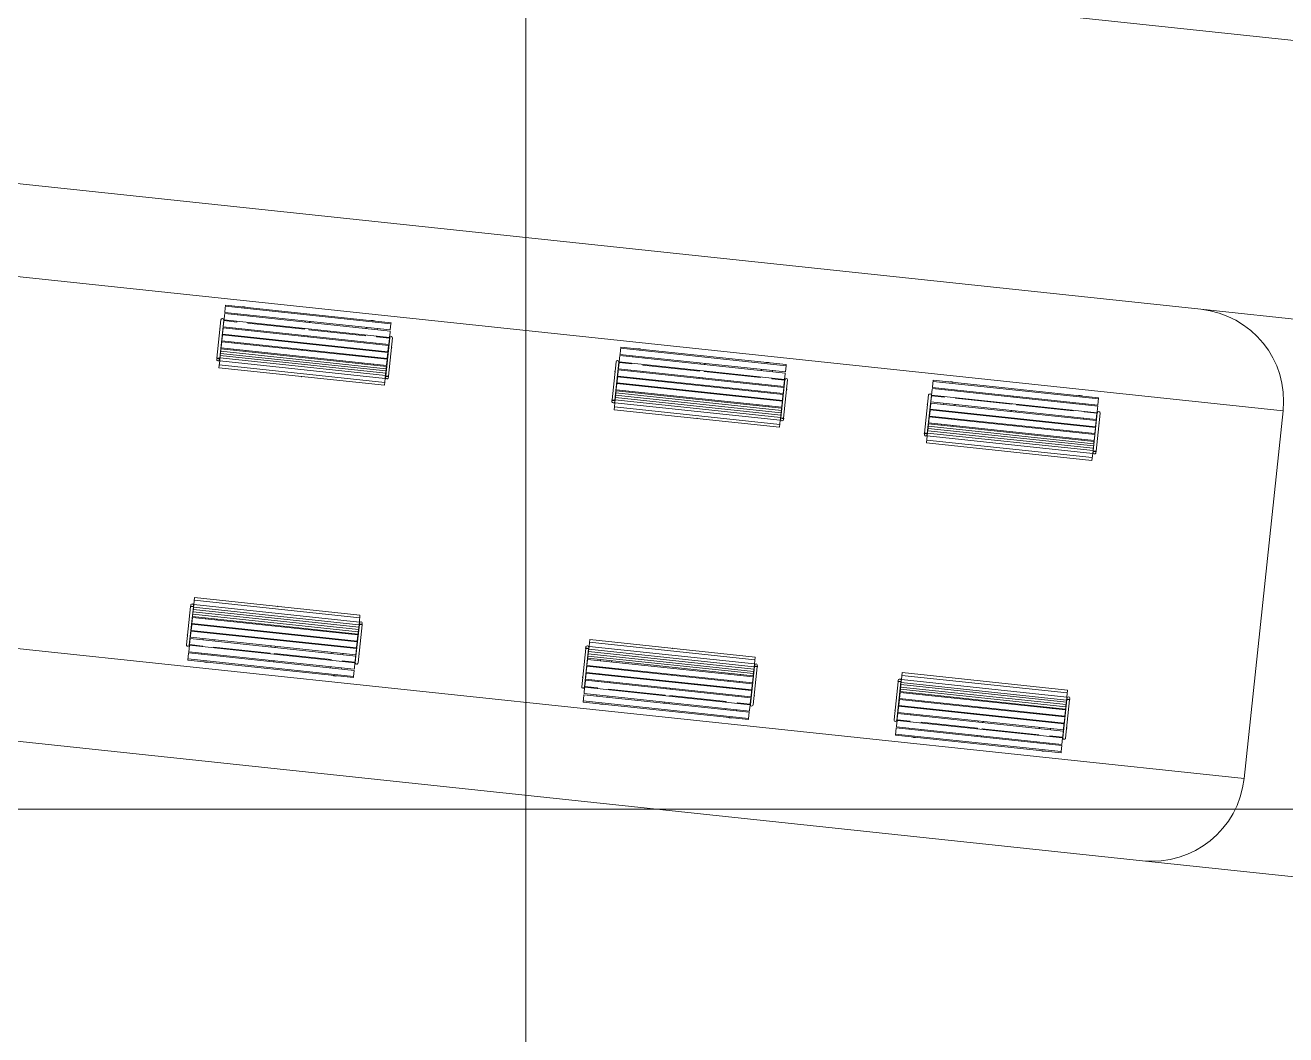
# Model space of a CAD drawing. Header units: metres. Extents: x 750 to 3116, y -341 to 1465.
# Drawn here: x 1588.11 to 1601.75, y 13.43 to 24.35 of the extents above; entities that cross this region are included whole.
import ezdxf

# ---------------------------------------------------------------- set-up
doc = ezdxf.new("R2010")
doc.units = ezdxf.units.M
for name, color, linetype, lineweight in [('Cycle road', 254, 'Continuous', 20), ('Footpath', 32, 'Continuous', 18), ('grid', 252, 'Continuous', 5), ('Hidden line', 251, 'Continuous', 5), ('street fur', 33, 'Continuous', 15)]:
    doc.layers.add(name, color=color, linetype=linetype, lineweight=lineweight)

msp = doc.modelspace()

# ---------------------------------------------------------------- linework, layer by layer
at = {"layer": 'Cycle road', "color": 252, "lineweight": 20, "true_color": 0x939598}
msp.add_line((1614.762, 22.816), (1571.518, 27.405), dxfattribs=at)
at = {"layer": 'Cycle road', "color": 252, "lineweight": 18, "true_color": 0x939598}
for p, q in [((1573.191, 24.211), (1600.832, 21.278)), ((1572.558, 18.244), (1600.199, 15.311))]:
    msp.add_line(p, q, dxfattribs=at)
at = {"layer": 'Cycle road', "color": 252, "true_color": 0x939598}
msp.add_line((1601.299, 16.2), (1601.721, 20.178), dxfattribs=at)
for centre, start, end in [((1600.727, 20.283), 353.9431, 83.9431), ((1600.305, 16.305), 263.9431, 353.9431)]:
    msp.add_arc(centre, 1, start, end, dxfattribs=at)
at = {"layer": 'Footpath', "color": 252, "true_color": 0x939598}
for p, q in [((1572.091, 23.322), (1601.721, 20.178)), ((1571.669, 19.344), (1601.299, 16.2))]:
    msp.add_line(p, q, dxfattribs=at)
at = {"layer": 'grid', "color": 252}
for points in [[(1593.528, -84.133), (1593.528, 115.867)], [(1493.528, 15.867), (1743.528, 15.867)]]:
    msp.add_lwpolyline(points, dxfattribs=at)
at = {"layer": 'Hidden line', "color": 252, "true_color": 0x939598}
for p, q in [((1600.832, 21.278), (1604.81, 20.855)), ((1600.199, 15.311), (1604.177, 14.889))]:
    msp.add_line(p, q, dxfattribs=at)
at = {"layer": 'street fur', "color": 252, "true_color": 0x939598}
for p, q in [((1590.271, 21.249), (1590.279, 21.322)), ((1592.068, 21.12), (1590.278, 21.31)), ((1592.069, 21.132), (1590.279, 21.322)), ((1590.229, 21.163), (1590.185, 20.75)), ((1590.215, 20.747), (1590.259, 21.16)), ((1590.254, 21.088), (1590.261, 21.146)), ((1590.261, 21.155), (1590.261, 21.152)), ((1590.401, 21.14), (1590.261, 21.155)), ((1590.261, 21.146), (1590.261, 21.152)), ((1590.262, 21.162), (1590.268, 21.218)), ((1590.262, 21.162), (1592.052, 20.972)), ((1590.268, 21.218), (1590.269, 21.225)), ((1590.27, 21.232), (1590.269, 21.225)), ((1592.06, 21.042), (1590.27, 21.232)), ((1590.271, 21.244), (1590.271, 21.249)), ((1590.271, 21.244), (1592.061, 21.054)), ((1590.401, 21.147), (1590.401, 21.14)), ((1590.41, 21.229), (1590.409, 21.217)), ((1590.528, 21.204), (1590.529, 21.216)), ((1591.141, 21.152), (1591.14, 21.139)), ((1591.189, 21.134), (1591.191, 21.146)), ((1590.246, 21.013), (1590.253, 21.073)), ((1590.249, 21.038), (1590.246, 21.038)), ((1590.246, 21.009), (1590.246, 21.013)), ((1590.246, 21.009), (1592.036, 20.819)), ((1590.25, 21.073), (1590.253, 21.073)), ((1590.253, 21.076), (1590.253, 21.073)), ((1592.043, 20.886), (1590.253, 21.076)), ((1590.254, 21.088), (1592.044, 20.898)), ((1590.394, 21.073), (1590.392, 21.061)), ((1590.512, 21.048), (1590.513, 21.06)), ((1590.52, 21.127), (1590.521, 21.134)), ((1591.132, 21.063), (1590.52, 21.127)), ((1591.132, 21.069), (1591.132, 21.062)), ((1591.181, 21.057), (1591.182, 21.064)), ((1591.793, 20.992), (1591.181, 21.057)), ((1591.802, 21.081), (1591.801, 21.069)), ((1591.92, 21.056), (1591.922, 21.069)), ((1592.052, 20.975), (1592.058, 21.028)), ((1592.059, 21.035), (1592.058, 21.028)), ((1592.06, 21.042), (1592.059, 21.035)), ((1592.068, 21.12), (1592.061, 21.054)), ((1592.069, 21.132), (1592.068, 21.12)), ((1590.231, 20.868), (1590.237, 20.927)), ((1592.027, 20.737), (1590.237, 20.927)), ((1590.238, 20.937), (1590.245, 20.996)), ((1590.238, 20.937), (1590.238, 20.935)), ((1592.028, 20.745), (1590.238, 20.935)), ((1592.035, 20.811), (1590.245, 21.001)), ((1590.245, 20.996), (1590.245, 21.001)), ((1590.377, 20.92), (1590.376, 20.912)), ((1590.385, 20.994), (1590.384, 20.986)), ((1590.496, 20.899), (1590.497, 20.907)), ((1590.504, 20.974), (1590.504, 20.981)), ((1591.116, 20.916), (1591.115, 20.909)), ((1591.124, 20.996), (1591.123, 20.983)), ((1591.165, 20.903), (1591.166, 20.911)), ((1591.173, 20.978), (1591.174, 20.99)), ((1591.786, 20.925), (1591.784, 20.913)), ((1591.794, 20.999), (1591.793, 20.992)), ((1591.904, 20.9), (1591.905, 20.913)), ((1591.912, 20.979), (1591.913, 20.986)), ((1592.051, 20.965), (1591.912, 20.98)), ((1592.055, 20.97), (1592.011, 20.557)), ((1592.036, 20.823), (1592.043, 20.883)), ((1592.041, 20.554), (1592.085, 20.967)), ((1592.043, 20.886), (1592.043, 20.883)), ((1592.043, 20.883), (1592.046, 20.883)), ((1592.045, 20.903), (1592.044, 20.898)), ((1592.045, 20.903), (1592.051, 20.962)), ((1592.051, 20.965), (1592.051, 20.962)), ((1592.052, 20.975), (1592.052, 20.972)), ((1594.547, 20.795), (1594.555, 20.869)), ((1596.345, 20.679), (1594.555, 20.869)), ((1590.2, 20.749), (1590.183, 20.751)), ((1590.183, 20.745), (1590.183, 20.751)), ((1590.183, 20.745), (1590.2, 20.743)), ((1590.2, 20.749), (1590.218, 20.747)), ((1590.2, 20.743), (1590.218, 20.741)), ((1590.216, 20.725), (1590.217, 20.734)), ((1590.217, 20.734), (1590.219, 20.759)), ((1590.219, 20.759), (1590.221, 20.776)), ((1592.009, 20.561), (1590.219, 20.751)), ((1590.221, 20.776), (1590.224, 20.801)), ((1592.011, 20.586), (1590.221, 20.776)), ((1590.224, 20.801), (1590.225, 20.808)), ((1592.014, 20.611), (1590.224, 20.801)), ((1590.225, 20.808), (1590.226, 20.825)), ((1590.226, 20.825), (1590.227, 20.832)), ((1592.016, 20.635), (1590.226, 20.825)), ((1590.227, 20.832), (1590.229, 20.85)), ((1592.019, 20.66), (1590.229, 20.85)), ((1590.23, 20.862), (1590.231, 20.868)), ((1590.23, 20.862), (1590.23, 20.86)), ((1592.02, 20.67), (1590.23, 20.86)), ((1590.368, 20.835), (1590.369, 20.845)), ((1590.489, 20.833), (1590.488, 20.822)), ((1591.108, 20.842), (1591.107, 20.834)), ((1591.157, 20.829), (1591.158, 20.837)), ((1591.769, 20.772), (1591.769, 20.764)), ((1591.777, 20.846), (1591.777, 20.839)), ((1591.888, 20.751), (1591.889, 20.759)), ((1591.896, 20.826), (1591.897, 20.833)), ((1592.021, 20.678), (1592.027, 20.732)), ((1592.027, 20.737), (1592.027, 20.732)), ((1592.035, 20.811), (1592.028, 20.747)), ((1592.028, 20.747), (1592.028, 20.745)), ((1592.036, 20.823), (1592.036, 20.819)), ((1592.042, 20.848), (1592.039, 20.848)), ((1594.538, 20.708), (1594.545, 20.778)), ((1596.335, 20.588), (1594.545, 20.778)), ((1594.546, 20.79), (1594.547, 20.795)), ((1594.546, 20.79), (1596.336, 20.6)), ((1596.343, 20.666), (1594.553, 20.856)), ((1594.686, 20.775), (1594.684, 20.763)), ((1594.804, 20.75), (1594.805, 20.763)), ((1590.198, 20.719), (1590.196, 20.719)), ((1590.207, 20.645), (1590.215, 20.72)), ((1590.207, 20.645), (1591.997, 20.455)), ((1590.211, 20.676), (1592.001, 20.486)), ((1590.216, 20.725), (1590.215, 20.72)), ((1592.005, 20.53), (1590.215, 20.72)), ((1590.215, 20.72), (1590.215, 20.72)), ((1591.76, 20.687), (1591.762, 20.698)), ((1591.881, 20.685), (1591.88, 20.675)), ((1592.014, 20.611), (1592.009, 20.561)), ((1592.015, 20.618), (1592.014, 20.611)), ((1592.015, 20.618), (1592.016, 20.635)), ((1592.017, 20.643), (1592.016, 20.635)), ((1592.017, 20.643), (1592.019, 20.66)), ((1592.021, 20.678), (1592.02, 20.672)), ((1592.02, 20.672), (1592.02, 20.67)), ((1594.505, 20.709), (1594.461, 20.297)), ((1594.491, 20.294), (1594.534, 20.706)), ((1594.522, 20.56), (1594.528, 20.614)), ((1594.525, 20.619), (1594.528, 20.619)), ((1594.528, 20.622), (1594.528, 20.619)), ((1596.318, 20.432), (1594.528, 20.622)), ((1594.528, 20.614), (1594.528, 20.619)), ((1594.53, 20.639), (1594.537, 20.699)), ((1594.53, 20.634), (1594.53, 20.639)), ((1594.53, 20.634), (1596.32, 20.444)), ((1594.537, 20.701), (1594.537, 20.699)), ((1594.676, 20.686), (1594.537, 20.701)), ((1594.538, 20.708), (1596.328, 20.518)), ((1594.669, 20.619), (1594.668, 20.607)), ((1594.677, 20.693), (1594.676, 20.686)), ((1594.787, 20.595), (1594.788, 20.607)), ((1594.795, 20.674), (1594.796, 20.68)), ((1595.407, 20.609), (1594.795, 20.674)), ((1595.408, 20.616), (1595.407, 20.609)), ((1595.416, 20.698), (1595.415, 20.686)), ((1595.457, 20.603), (1595.457, 20.61)), ((1596.068, 20.539), (1595.457, 20.604)), ((1595.465, 20.68), (1595.466, 20.693)), ((1596.078, 20.628), (1596.076, 20.615)), ((1596.196, 20.603), (1596.197, 20.615)), ((1596.343, 20.666), (1596.336, 20.6)), ((1596.345, 20.679), (1596.343, 20.666)), ((1592.005, 20.53), (1591.997, 20.455)), ((1592.006, 20.535), (1592.005, 20.53)), ((1592.007, 20.544), (1592.006, 20.535)), ((1592.007, 20.544), (1592.009, 20.561)), ((1592.042, 20.548), (1592.007, 20.551)), ((1592.043, 20.554), (1592.008, 20.557)), ((1592.024, 20.526), (1592.022, 20.526)), ((1592.042, 20.548), (1592.043, 20.554)), ((1594.506, 20.414), (1594.513, 20.473)), ((1596.303, 20.283), (1594.513, 20.473)), ((1594.514, 20.489), (1594.52, 20.543)), ((1594.514, 20.483), (1594.514, 20.489)), ((1594.514, 20.483), (1594.514, 20.481)), ((1596.303, 20.291), (1594.514, 20.481)), ((1594.52, 20.543), (1594.521, 20.547)), ((1594.524, 20.584), (1594.521, 20.584)), ((1594.521, 20.555), (1594.522, 20.56)), ((1594.521, 20.555), (1596.311, 20.365)), ((1596.311, 20.357), (1594.521, 20.547)), ((1594.653, 20.466), (1594.652, 20.458)), ((1594.661, 20.54), (1594.66, 20.533)), ((1594.779, 20.52), (1594.78, 20.528)), ((1595.391, 20.463), (1595.391, 20.455)), ((1595.4, 20.542), (1595.399, 20.53)), ((1595.448, 20.524), (1595.45, 20.537)), ((1596.061, 20.472), (1596.06, 20.459)), ((1596.069, 20.545), (1596.068, 20.538)), ((1596.188, 20.526), (1596.188, 20.533)), ((1596.327, 20.511), (1596.188, 20.526)), ((1596.33, 20.516), (1596.287, 20.103)), ((1596.316, 20.1), (1596.36, 20.513)), ((1596.32, 20.449), (1596.327, 20.509)), ((1596.327, 20.511), (1596.327, 20.509)), ((1596.328, 20.522), (1596.334, 20.574)), ((1596.328, 20.522), (1596.328, 20.518)), ((1596.335, 20.588), (1596.334, 20.581)), ((1596.334, 20.581), (1596.334, 20.574)), ((1597.927, 20.436), (1597.935, 20.51)), ((1599.724, 20.308), (1597.934, 20.498)), ((1599.725, 20.32), (1597.935, 20.51)), ((1594.497, 20.322), (1594.499, 20.348)), ((1594.499, 20.348), (1594.5, 20.354)), ((1596.289, 20.158), (1594.499, 20.348)), ((1594.5, 20.354), (1594.502, 20.372)), ((1594.502, 20.372), (1594.505, 20.396)), ((1596.292, 20.182), (1594.502, 20.372)), ((1596.294, 20.206), (1594.505, 20.396)), ((1594.506, 20.408), (1594.506, 20.414)), ((1594.506, 20.408), (1594.506, 20.406)), ((1596.296, 20.217), (1594.506, 20.406)), ((1594.644, 20.381), (1594.645, 20.392)), ((1594.764, 20.379), (1594.763, 20.369)), ((1594.771, 20.446), (1594.772, 20.453)), ((1595.384, 20.389), (1595.383, 20.381)), ((1595.433, 20.375), (1595.433, 20.383)), ((1595.44, 20.45), (1595.441, 20.457)), ((1596.053, 20.392), (1596.052, 20.385)), ((1596.171, 20.372), (1596.172, 20.38)), ((1596.179, 20.447), (1596.181, 20.459)), ((1596.31, 20.353), (1596.304, 20.293)), ((1596.311, 20.357), (1596.31, 20.353)), ((1596.312, 20.37), (1596.311, 20.365)), ((1596.312, 20.37), (1596.318, 20.429)), ((1596.317, 20.394), (1596.314, 20.395)), ((1596.318, 20.432), (1596.318, 20.429)), ((1596.318, 20.429), (1596.321, 20.429)), ((1596.32, 20.449), (1596.32, 20.444)), ((1597.885, 20.351), (1597.841, 19.938)), ((1597.871, 19.935), (1597.915, 20.348)), ((1597.91, 20.276), (1597.916, 20.334)), ((1597.916, 20.334), (1597.917, 20.34)), ((1597.917, 20.343), (1597.917, 20.34)), ((1598.057, 20.328), (1597.917, 20.343)), ((1597.918, 20.349), (1597.925, 20.412)), ((1597.918, 20.349), (1599.708, 20.159)), ((1597.926, 20.419), (1597.925, 20.412)), ((1599.715, 20.229), (1597.926, 20.419)), ((1597.927, 20.432), (1597.927, 20.436)), ((1597.927, 20.432), (1599.717, 20.242)), ((1598.057, 20.334), (1598.057, 20.327)), ((1598.066, 20.417), (1598.065, 20.404)), ((1598.184, 20.392), (1598.185, 20.404)), ((1598.797, 20.339), (1598.796, 20.327)), ((1598.845, 20.322), (1598.847, 20.334)), ((1594.458, 20.291), (1594.459, 20.297)), ((1594.458, 20.291), (1594.475, 20.289)), ((1594.476, 20.295), (1594.459, 20.297)), ((1594.473, 20.265), (1594.472, 20.265)), ((1594.475, 20.289), (1594.493, 20.287)), ((1594.476, 20.295), (1594.494, 20.293)), ((1594.483, 20.191), (1594.486, 20.222)), ((1594.483, 20.191), (1596.273, 20.001)), ((1594.486, 20.222), (1594.491, 20.266)), ((1594.486, 20.222), (1596.276, 20.032)), ((1594.491, 20.272), (1594.494, 20.298)), ((1594.491, 20.272), (1594.491, 20.267)), ((1596.281, 20.077), (1594.491, 20.267)), ((1594.491, 20.266), (1594.491, 20.267)), ((1594.494, 20.298), (1594.495, 20.305)), ((1596.284, 20.108), (1594.494, 20.298)), ((1594.495, 20.305), (1594.497, 20.322)), ((1596.287, 20.132), (1594.497, 20.322)), ((1596.036, 20.234), (1596.037, 20.244)), ((1596.045, 20.318), (1596.044, 20.31)), ((1596.156, 20.231), (1596.155, 20.221)), ((1596.163, 20.298), (1596.164, 20.306)), ((1596.294, 20.206), (1596.292, 20.182)), ((1596.302, 20.278), (1596.296, 20.217)), ((1596.303, 20.283), (1596.302, 20.278)), ((1596.304, 20.293), (1596.303, 20.291)), ((1599.691, 19.999), (1597.901, 20.189)), ((1597.901, 20.184), (1597.901, 20.189)), ((1597.902, 20.201), (1597.908, 20.255)), ((1597.905, 20.225), (1597.902, 20.226)), ((1597.902, 20.196), (1597.902, 20.201)), ((1597.902, 20.196), (1599.692, 20.006)), ((1597.906, 20.261), (1597.909, 20.26)), ((1597.908, 20.255), (1597.909, 20.261)), ((1597.909, 20.263), (1597.909, 20.261)), ((1599.699, 20.073), (1597.909, 20.263)), ((1597.91, 20.276), (1599.7, 20.086)), ((1598.049, 20.261), (1598.048, 20.248)), ((1598.168, 20.236), (1598.169, 20.248)), ((1598.176, 20.315), (1598.177, 20.322)), ((1598.787, 20.25), (1598.176, 20.315)), ((1598.788, 20.257), (1598.787, 20.25)), ((1598.837, 20.245), (1598.838, 20.252)), ((1599.449, 20.18), (1598.837, 20.245)), ((1599.449, 20.187), (1599.449, 20.18)), ((1599.458, 20.269), (1599.457, 20.257)), ((1599.576, 20.244), (1599.578, 20.256)), ((1599.714, 20.216), (1599.708, 20.159)), ((1599.715, 20.222), (1599.714, 20.216)), ((1599.715, 20.229), (1599.715, 20.222)), ((1599.725, 20.32), (1599.717, 20.242)), ((1596.281, 20.076), (1596.273, 20.001)), ((1596.282, 20.09), (1596.281, 20.082)), ((1596.281, 20.082), (1596.281, 20.076)), ((1596.282, 20.09), (1596.284, 20.108)), ((1596.318, 20.094), (1596.283, 20.098)), ((1596.285, 20.115), (1596.284, 20.108)), ((1596.318, 20.1), (1596.284, 20.104)), ((1596.285, 20.115), (1596.287, 20.132)), ((1596.29, 20.164), (1596.287, 20.132)), ((1596.29, 20.164), (1596.292, 20.182)), ((1596.299, 20.072), (1596.297, 20.072)), ((1596.318, 20.094), (1596.318, 20.1)), ((1597.886, 20.05), (1597.887, 20.055)), ((1597.887, 20.055), (1597.893, 20.114)), ((1599.683, 19.924), (1597.893, 20.114)), ((1597.901, 20.184), (1597.894, 20.122)), ((1599.684, 19.932), (1597.894, 20.122)), ((1598.033, 20.107), (1598.032, 20.099)), ((1598.041, 20.181), (1598.04, 20.174)), ((1598.152, 20.087), (1598.153, 20.095)), ((1598.16, 20.161), (1598.16, 20.169)), ((1598.772, 20.104), (1598.771, 20.096)), ((1598.78, 20.183), (1598.779, 20.171)), ((1598.821, 20.091), (1598.822, 20.099)), ((1598.829, 20.166), (1598.83, 20.178)), ((1599.442, 20.113), (1599.44, 20.101)), ((1599.56, 20.088), (1599.561, 20.1)), ((1599.568, 20.167), (1599.569, 20.174)), ((1599.707, 20.153), (1599.568, 20.167)), ((1599.711, 20.157), (1599.667, 19.745)), ((1599.699, 20.071), (1599.692, 20.006)), ((1599.697, 19.742), (1599.741, 20.154)), ((1599.699, 20.073), (1599.699, 20.071)), ((1599.699, 20.071), (1599.702, 20.07)), ((1599.707, 20.15), (1599.7, 20.086)), ((1599.707, 20.153), (1599.707, 20.15)), ((1597.856, 19.936), (1597.839, 19.938)), ((1597.839, 19.932), (1597.839, 19.938)), ((1597.839, 19.932), (1597.856, 19.931)), ((1597.856, 19.936), (1597.874, 19.935)), ((1597.856, 19.931), (1597.873, 19.929)), ((1597.875, 19.939), (1597.871, 19.908)), ((1597.875, 19.946), (1597.88, 19.989)), ((1597.875, 19.939), (1597.875, 19.946)), ((1599.665, 19.749), (1597.875, 19.939)), ((1599.667, 19.774), (1597.877, 19.964)), ((1597.88, 19.989), (1597.881, 19.996)), ((1599.67, 19.799), (1597.88, 19.989)), ((1597.881, 19.996), (1597.885, 20.037)), ((1599.672, 19.823), (1597.882, 20.013)), ((1599.675, 19.848), (1597.885, 20.037)), ((1597.886, 20.05), (1597.886, 20.048)), ((1599.676, 19.858), (1597.886, 20.048)), ((1598.024, 20.023), (1598.025, 20.033)), ((1598.145, 20.02), (1598.144, 20.01)), ((1598.764, 20.03), (1598.763, 20.022)), ((1598.813, 20.017), (1598.814, 20.025)), ((1599.425, 19.96), (1599.425, 19.952)), ((1599.433, 20.034), (1599.432, 20.026)), ((1599.544, 19.939), (1599.545, 19.947)), ((1599.552, 20.014), (1599.553, 20.021)), ((1599.683, 19.92), (1599.676, 19.858)), ((1599.683, 19.924), (1599.683, 19.92)), ((1599.69, 19.994), (1599.684, 19.934)), ((1599.684, 19.934), (1599.684, 19.932)), ((1599.691, 19.999), (1599.69, 19.994)), ((1599.698, 20.036), (1599.695, 20.036)), ((1597.854, 19.907), (1597.852, 19.907)), ((1597.863, 19.833), (1597.871, 19.907)), ((1597.863, 19.833), (1599.653, 19.643)), ((1597.867, 19.863), (1599.656, 19.673)), ((1599.661, 19.718), (1597.871, 19.908)), ((1597.871, 19.907), (1597.871, 19.908)), ((1599.416, 19.875), (1599.418, 19.885)), ((1599.537, 19.873), (1599.536, 19.862)), ((1599.665, 19.756), (1599.672, 19.823)), ((1599.673, 19.83), (1599.672, 19.823)), ((1599.673, 19.83), (1599.675, 19.848)), ((1599.661, 19.717), (1599.653, 19.643)), ((1599.665, 19.749), (1599.661, 19.718)), ((1599.661, 19.718), (1599.661, 19.717)), ((1599.698, 19.735), (1599.663, 19.739)), ((1599.699, 19.741), (1599.664, 19.745)), ((1599.665, 19.756), (1599.665, 19.749)), ((1599.68, 19.713), (1599.678, 19.713)), ((1599.698, 19.735), (1599.699, 19.741)), ((1589.944, 18.159), (1589.936, 18.085)), ((1589.944, 18.159), (1591.733, 17.969)), ((1589.9, 18.061), (1589.856, 17.648)), ((1589.886, 17.645), (1589.93, 18.057)), ((1589.899, 18.067), (1589.898, 18.061)), ((1589.933, 18.057), (1589.898, 18.061)), ((1589.899, 18.067), (1589.933, 18.063)), ((1589.919, 18.089), (1589.917, 18.089)), ((1589.936, 18.084), (1589.927, 18.003)), ((1591.72, 17.838), (1589.93, 18.028)), ((1591.722, 17.863), (1589.932, 18.053)), ((1589.936, 18.085), (1589.936, 18.084)), ((1591.726, 17.894), (1589.936, 18.084)), ((1589.94, 18.129), (1591.73, 17.939)), ((1589.913, 17.868), (1589.913, 17.87)), ((1591.703, 17.68), (1589.913, 17.87)), ((1589.921, 17.944), (1589.914, 17.878)), ((1591.704, 17.688), (1589.914, 17.878)), ((1591.711, 17.754), (1589.921, 17.944)), ((1589.926, 17.996), (1589.922, 17.954)), ((1591.712, 17.764), (1589.922, 17.954)), ((1591.714, 17.789), (1589.924, 17.979)), ((1589.927, 18.003), (1589.926, 17.996)), ((1591.717, 17.813), (1589.927, 18.003)), ((1590.061, 17.94), (1590.06, 17.929)), ((1590.179, 17.917), (1590.18, 17.927)), ((1591.726, 17.894), (1591.72, 17.838)), ((1591.758, 17.869), (1591.723, 17.873)), ((1591.726, 17.895), (1591.733, 17.969)), ((1591.726, 17.894), (1591.726, 17.895)), ((1591.745, 17.895), (1591.743, 17.895)), ((1591.758, 17.869), (1591.757, 17.863)), ((1589.895, 17.732), (1589.898, 17.732)), ((1589.904, 17.791), (1589.898, 17.731)), ((1589.902, 17.766), (1589.899, 17.767)), ((1589.905, 17.796), (1589.904, 17.791)), ((1589.905, 17.796), (1591.695, 17.606)), ((1589.912, 17.862), (1589.906, 17.803)), ((1591.696, 17.613), (1589.906, 17.803)), ((1589.913, 17.868), (1589.912, 17.862)), ((1590.044, 17.781), (1590.045, 17.788)), ((1590.052, 17.855), (1590.053, 17.863)), ((1590.164, 17.776), (1590.164, 17.768)), ((1590.172, 17.85), (1590.171, 17.842)), ((1590.783, 17.777), (1590.784, 17.785)), ((1590.834, 17.78), (1590.833, 17.772)), ((1591.453, 17.792), (1591.452, 17.782)), ((1591.571, 17.769), (1591.573, 17.779)), ((1591.689, 17.524), (1591.726, 17.867)), ((1591.704, 17.688), (1591.71, 17.752)), ((1591.71, 17.752), (1591.711, 17.754)), ((1591.712, 17.451), (1591.755, 17.863)), ((1591.714, 17.782), (1591.712, 17.764)), ((1591.716, 17.806), (1591.714, 17.789)), ((1591.714, 17.782), (1591.714, 17.789)), ((1591.716, 17.806), (1591.717, 17.813)), ((1591.719, 17.83), (1591.717, 17.813)), ((1591.719, 17.83), (1591.72, 17.838)), ((1591.757, 17.863), (1591.723, 17.867)), ((1589.881, 17.573), (1589.888, 17.639)), ((1589.889, 17.643), (1589.888, 17.639)), ((1589.889, 17.649), (1589.89, 17.652)), ((1590.029, 17.634), (1589.889, 17.649)), ((1589.889, 17.643), (1591.679, 17.453)), ((1589.897, 17.716), (1589.89, 17.652)), ((1589.897, 17.716), (1591.687, 17.526)), ((1589.898, 17.729), (1589.898, 17.731)), ((1591.688, 17.539), (1589.898, 17.729)), ((1590.028, 17.628), (1590.029, 17.635)), ((1590.036, 17.701), (1590.037, 17.714)), ((1590.148, 17.622), (1590.147, 17.615)), ((1590.76, 17.557), (1590.148, 17.622)), ((1590.156, 17.701), (1590.155, 17.689)), ((1590.767, 17.624), (1590.768, 17.636)), ((1590.775, 17.703), (1590.776, 17.711)), ((1590.818, 17.631), (1590.816, 17.619)), ((1590.826, 17.705), (1590.825, 17.698)), ((1591.436, 17.633), (1591.437, 17.641)), ((1591.444, 17.707), (1591.445, 17.715)), ((1591.557, 17.628), (1591.556, 17.62)), ((1591.564, 17.702), (1591.564, 17.694)), ((1591.688, 17.539), (1591.695, 17.606)), ((1591.703, 17.678), (1591.696, 17.618)), ((1591.696, 17.613), (1591.696, 17.618)), ((1591.703, 17.678), (1591.703, 17.68)), ((1594.175, 17.607), (1594.132, 17.194)), ((1594.161, 17.191), (1594.205, 17.604)), ((1594.174, 17.613), (1594.173, 17.607)), ((1594.208, 17.604), (1594.173, 17.607)), ((1594.174, 17.613), (1594.209, 17.609)), ((1594.194, 17.635), (1594.193, 17.635)), ((1594.211, 17.63), (1594.202, 17.549)), ((1595.998, 17.409), (1594.208, 17.599)), ((1594.219, 17.705), (1594.211, 17.631)), ((1594.211, 17.631), (1594.211, 17.63)), ((1596.001, 17.44), (1594.211, 17.63)), ((1594.216, 17.675), (1596.006, 17.485)), ((1594.219, 17.705), (1596.009, 17.515)), ((1589.879, 17.555), (1589.872, 17.482)), ((1591.662, 17.292), (1589.872, 17.482)), ((1591.663, 17.304), (1589.873, 17.494)), ((1589.88, 17.56), (1589.879, 17.555)), ((1589.88, 17.56), (1591.67, 17.37)), ((1591.671, 17.383), (1589.881, 17.573)), ((1590.019, 17.545), (1590.021, 17.558)), ((1590.14, 17.545), (1590.139, 17.533)), ((1590.75, 17.468), (1590.751, 17.48)), ((1590.759, 17.55), (1590.76, 17.557)), ((1590.801, 17.475), (1590.8, 17.463)), ((1590.809, 17.552), (1590.809, 17.545)), ((1591.421, 17.487), (1590.809, 17.552)), ((1591.42, 17.48), (1591.421, 17.487)), ((1591.428, 17.554), (1591.429, 17.566)), ((1591.54, 17.474), (1591.539, 17.467)), ((1591.679, 17.459), (1591.54, 17.474)), ((1591.549, 17.553), (1591.547, 17.541)), ((1591.679, 17.459), (1591.68, 17.462)), ((1591.68, 17.462), (1591.686, 17.522)), ((1591.689, 17.524), (1591.682, 17.454)), ((1591.686, 17.522), (1591.687, 17.526)), ((1591.688, 17.541), (1591.691, 17.541)), ((1591.695, 17.576), (1591.692, 17.576)), ((1594.195, 17.483), (1594.189, 17.424)), ((1594.196, 17.488), (1594.195, 17.483)), ((1594.196, 17.488), (1594.196, 17.49)), ((1595.986, 17.3), (1594.196, 17.49)), ((1594.199, 17.518), (1594.197, 17.501)), ((1595.987, 17.311), (1594.197, 17.501)), ((1594.2, 17.525), (1594.199, 17.518)), ((1594.202, 17.543), (1594.2, 17.525)), ((1595.99, 17.335), (1594.2, 17.525)), ((1595.992, 17.359), (1594.202, 17.549)), ((1594.202, 17.549), (1594.202, 17.543)), ((1595.995, 17.385), (1594.205, 17.575)), ((1594.337, 17.486), (1594.335, 17.476)), ((1594.455, 17.463), (1594.456, 17.473)), ((1596.001, 17.441), (1596.009, 17.515)), ((1591.411, 17.398), (1591.413, 17.41)), ((1591.532, 17.397), (1591.531, 17.385)), ((1591.663, 17.304), (1591.67, 17.37)), ((1591.671, 17.383), (1591.672, 17.39)), ((1591.672, 17.39), (1591.673, 17.396)), ((1591.679, 17.453), (1591.673, 17.396)), ((1594.173, 17.275), (1594.18, 17.342)), ((1594.18, 17.342), (1595.97, 17.152)), ((1594.182, 17.354), (1594.181, 17.349)), ((1595.971, 17.16), (1594.181, 17.349)), ((1594.188, 17.416), (1594.182, 17.354)), ((1595.978, 17.226), (1594.188, 17.416)), ((1595.979, 17.234), (1594.189, 17.424)), ((1594.32, 17.327), (1594.32, 17.335)), ((1594.328, 17.401), (1594.328, 17.409)), ((1594.448, 17.396), (1594.447, 17.388)), ((1595.058, 17.324), (1595.059, 17.332)), ((1595.109, 17.326), (1595.108, 17.318)), ((1595.729, 17.338), (1595.728, 17.328)), ((1595.847, 17.315), (1595.848, 17.326)), ((1596.001, 17.413), (1595.957, 17)), ((1595.987, 16.997), (1596.031, 17.41)), ((1595.997, 17.402), (1595.987, 17.311)), ((1595.997, 17.402), (1595.998, 17.409)), ((1596, 17.435), (1595.998, 17.409)), ((1596.033, 17.41), (1595.998, 17.413)), ((1596.034, 17.416), (1595.999, 17.419)), ((1596, 17.435), (1596.001, 17.44)), ((1596.001, 17.44), (1596.001, 17.441)), ((1596.02, 17.441), (1596.018, 17.441)), ((1596.034, 17.416), (1596.033, 17.41)), ((1597.599, 17.347), (1597.592, 17.272)), ((1597.599, 17.347), (1599.389, 17.157)), ((1591.662, 17.292), (1591.663, 17.304)), ((1594.157, 17.119), (1594.164, 17.189)), ((1594.164, 17.189), (1595.954, 16.999)), ((1594.166, 17.204), (1594.165, 17.198)), ((1594.165, 17.196), (1594.165, 17.198)), ((1594.304, 17.181), (1594.165, 17.196)), ((1594.172, 17.258), (1594.166, 17.204)), ((1594.171, 17.278), (1594.174, 17.278)), ((1594.172, 17.263), (1595.962, 17.073)), ((1594.172, 17.263), (1594.172, 17.258)), ((1595.963, 17.085), (1594.173, 17.275)), ((1594.177, 17.313), (1594.174, 17.313)), ((1594.311, 17.248), (1594.313, 17.26)), ((1594.432, 17.247), (1594.431, 17.235)), ((1594.44, 17.322), (1594.439, 17.314)), ((1595.051, 17.25), (1595.051, 17.257)), ((1595.101, 17.252), (1595.1, 17.244)), ((1595.712, 17.179), (1595.713, 17.187)), ((1595.72, 17.253), (1595.721, 17.261)), ((1595.84, 17.249), (1595.839, 17.241)), ((1595.971, 17.16), (1595.978, 17.224)), ((1595.978, 17.224), (1595.978, 17.226)), ((1595.979, 17.234), (1595.986, 17.3)), ((1597.556, 17.248), (1597.512, 16.836)), ((1597.542, 16.832), (1597.586, 17.245)), ((1597.555, 17.254), (1597.554, 17.249)), ((1597.589, 17.245), (1597.554, 17.249)), ((1597.555, 17.254), (1597.589, 17.251)), ((1597.575, 17.276), (1597.573, 17.277)), ((1597.59, 17.258), (1597.58, 17.167)), ((1599.373, 17), (1597.583, 17.19)), ((1599.376, 17.026), (1597.586, 17.216)), ((1599.378, 17.05), (1597.588, 17.24)), ((1597.591, 17.266), (1597.59, 17.258)), ((1597.591, 17.266), (1597.592, 17.272)), ((1599.381, 17.082), (1597.592, 17.272)), ((1597.592, 17.272), (1597.592, 17.272)), ((1597.596, 17.316), (1599.386, 17.126)), ((1594.155, 17.102), (1594.147, 17.028)), ((1594.155, 17.107), (1595.945, 16.917)), ((1594.155, 17.107), (1594.155, 17.102)), ((1595.947, 16.929), (1594.157, 17.119)), ((1594.295, 17.092), (1594.296, 17.104)), ((1594.303, 17.174), (1594.304, 17.181)), ((1594.415, 17.091), (1594.414, 17.079)), ((1594.423, 17.168), (1594.423, 17.161)), ((1595.035, 17.103), (1594.423, 17.168)), ((1595.034, 17.097), (1595.035, 17.104)), ((1595.042, 17.17), (1595.043, 17.183)), ((1595.085, 17.098), (1595.084, 17.091)), ((1595.696, 17.033), (1595.085, 17.098)), ((1595.093, 17.177), (1595.092, 17.165)), ((1595.703, 17.1), (1595.705, 17.112)), ((1595.824, 17.1), (1595.823, 17.087)), ((1595.832, 17.174), (1595.831, 17.167)), ((1595.955, 17.008), (1595.962, 17.073)), ((1595.963, 17.085), (1595.964, 17.087)), ((1595.964, 17.087), (1595.97, 17.152)), ((1595.964, 17.088), (1595.967, 17.087)), ((1595.97, 17.122), (1595.967, 17.122)), ((1597.569, 17.057), (1597.562, 16.995)), ((1599.359, 16.867), (1597.569, 17.057)), ((1597.577, 17.132), (1597.57, 17.065)), ((1599.36, 16.875), (1597.57, 17.065)), ((1599.367, 16.942), (1597.577, 17.132)), ((1597.58, 17.159), (1597.578, 17.142)), ((1599.368, 16.952), (1597.578, 17.142)), ((1599.37, 16.977), (1597.58, 17.167)), ((1597.58, 17.167), (1597.58, 17.159)), ((1597.708, 17.042), (1597.709, 17.05)), ((1597.717, 17.127), (1597.716, 17.117)), ((1597.835, 17.104), (1597.836, 17.115)), ((1599.382, 17.054), (1599.338, 16.642)), ((1599.368, 16.638), (1599.411, 17.051)), ((1599.381, 17.077), (1599.373, 17)), ((1599.414, 17.057), (1599.379, 17.061)), ((1599.413, 17.051), (1599.379, 17.055)), ((1599.381, 17.082), (1599.382, 17.082)), ((1599.381, 17.077), (1599.381, 17.082)), ((1599.382, 17.082), (1599.389, 17.157)), ((1599.4, 17.082), (1599.399, 17.083)), ((1599.414, 17.057), (1599.413, 17.051)), ((1595.937, 16.838), (1594.147, 17.028)), ((1595.938, 16.851), (1594.148, 17.04)), ((1595.026, 17.014), (1595.027, 17.027)), ((1595.077, 17.021), (1595.075, 17.009)), ((1595.687, 16.944), (1595.688, 16.956)), ((1595.696, 17.026), (1595.696, 17.033)), ((1595.808, 16.944), (1595.806, 16.931)), ((1595.816, 17.021), (1595.815, 17.014)), ((1595.955, 17.006), (1595.816, 17.02)), ((1595.938, 16.851), (1595.945, 16.917)), ((1595.947, 16.936), (1595.948, 16.943)), ((1595.947, 16.929), (1595.947, 16.936)), ((1595.954, 16.995), (1595.948, 16.943)), ((1595.954, 16.995), (1595.954, 16.999)), ((1595.955, 17.006), (1595.955, 17.008)), ((1597.551, 16.919), (1597.554, 16.919)), ((1597.555, 16.925), (1597.554, 16.919)), ((1597.554, 16.916), (1597.554, 16.919)), ((1599.344, 16.726), (1597.554, 16.916)), ((1597.56, 16.979), (1597.555, 16.925)), ((1597.558, 16.954), (1597.555, 16.954)), ((1597.561, 16.983), (1597.56, 16.979)), ((1597.561, 16.983), (1599.351, 16.793)), ((1597.562, 16.995), (1597.562, 16.991)), ((1599.352, 16.801), (1597.562, 16.991)), ((1597.7, 16.968), (1597.701, 16.976)), ((1597.82, 16.963), (1597.819, 16.956)), ((1597.828, 17.038), (1597.827, 17.03)), ((1598.439, 16.965), (1598.44, 16.973)), ((1598.489, 16.968), (1598.489, 16.96)), ((1599.109, 16.979), (1599.108, 16.969)), ((1599.227, 16.956), (1599.229, 16.967)), ((1599.36, 16.875), (1599.366, 16.94)), ((1599.366, 16.94), (1599.367, 16.942)), ((1599.37, 16.969), (1599.368, 16.952)), ((1599.372, 16.994), (1599.37, 16.977)), ((1599.37, 16.969), (1599.37, 16.977)), ((1599.372, 16.994), (1599.373, 17)), ((1595.937, 16.838), (1595.938, 16.851)), ((1597.545, 16.83), (1597.538, 16.767)), ((1597.545, 16.837), (1597.546, 16.839)), ((1597.685, 16.822), (1597.545, 16.837)), ((1597.545, 16.83), (1599.335, 16.64)), ((1597.553, 16.904), (1597.546, 16.845)), ((1597.546, 16.845), (1597.546, 16.839)), ((1597.553, 16.904), (1599.342, 16.714)), ((1597.684, 16.815), (1597.685, 16.822)), ((1597.692, 16.889), (1597.693, 16.901)), ((1597.804, 16.81), (1597.803, 16.803)), ((1598.416, 16.745), (1597.804, 16.809)), ((1597.812, 16.889), (1597.811, 16.876)), ((1598.423, 16.812), (1598.424, 16.824)), ((1598.431, 16.891), (1598.432, 16.898)), ((1598.474, 16.819), (1598.472, 16.806)), ((1598.482, 16.893), (1598.481, 16.886)), ((1599.092, 16.821), (1599.093, 16.828)), ((1599.1, 16.895), (1599.101, 16.903)), ((1599.212, 16.816), (1599.212, 16.808)), ((1599.22, 16.89), (1599.22, 16.882)), ((1599.344, 16.729), (1599.35, 16.789)), ((1599.35, 16.789), (1599.351, 16.793)), ((1599.352, 16.801), (1599.358, 16.86)), ((1599.358, 16.86), (1599.359, 16.865)), ((1599.359, 16.865), (1599.359, 16.867)), ((1597.536, 16.748), (1597.528, 16.669)), ((1599.318, 16.48), (1597.528, 16.669)), ((1599.319, 16.492), (1597.529, 16.682)), ((1597.536, 16.748), (1599.326, 16.558)), ((1597.537, 16.76), (1597.538, 16.767)), ((1599.327, 16.57), (1597.537, 16.76)), ((1597.675, 16.733), (1597.676, 16.745)), ((1597.796, 16.733), (1597.794, 16.72)), ((1598.406, 16.656), (1598.407, 16.668)), ((1598.415, 16.738), (1598.416, 16.745)), ((1598.457, 16.663), (1598.456, 16.65)), ((1598.465, 16.74), (1598.465, 16.733)), ((1599.077, 16.674), (1598.465, 16.739)), ((1599.076, 16.668), (1599.077, 16.675)), ((1599.084, 16.741), (1599.085, 16.754)), ((1599.196, 16.662), (1599.195, 16.655)), ((1599.335, 16.647), (1599.196, 16.662)), ((1599.205, 16.741), (1599.203, 16.729)), ((1599.334, 16.637), (1599.335, 16.64)), ((1599.335, 16.647), (1599.336, 16.65)), ((1599.336, 16.65), (1599.342, 16.709)), ((1599.342, 16.709), (1599.342, 16.714)), ((1599.344, 16.726), (1599.344, 16.729)), ((1599.344, 16.729), (1599.347, 16.729)), ((1599.351, 16.763), (1599.348, 16.764)), ((1599.067, 16.585), (1599.069, 16.598)), ((1599.188, 16.585), (1599.187, 16.573)), ((1599.319, 16.492), (1599.326, 16.558)), ((1599.327, 16.57), (1599.334, 16.637)), ((1599.318, 16.48), (1599.319, 16.492))]:
    msp.add_line(p, q, dxfattribs=at)
for points in [[(1590.46, 21.303), (1590.461, 21.303), (1590.467, 21.304), (1590.473, 21.304), (1590.478, 21.304)], [(1590.478, 21.304), (1590.484, 21.303), (1590.49, 21.302), (1590.495, 21.3), (1590.496, 21.299)], [(1591.851, 21.156), (1591.853, 21.156), (1591.859, 21.157), (1591.865, 21.157), (1591.871, 21.157)], [(1591.871, 21.157), (1591.876, 21.156), (1591.882, 21.154), (1591.888, 21.152), (1591.89, 21.151)], [(1594.735, 20.85), (1594.736, 20.85), (1594.742, 20.851), (1594.748, 20.851), (1594.754, 20.85)], [(1594.754, 20.85), (1594.76, 20.85), (1594.765, 20.848), (1594.771, 20.846), (1594.772, 20.846)], [(1596.126, 20.702), (1596.129, 20.702), (1596.134, 20.703), (1596.14, 20.703), (1596.146, 20.703)], [(1596.146, 20.703), (1596.152, 20.702), (1596.157, 20.701), (1596.163, 20.699), (1596.165, 20.698)], [(1598.116, 20.491), (1598.117, 20.491), (1598.123, 20.492), (1598.129, 20.492), (1598.134, 20.492)], [(1598.134, 20.492), (1598.14, 20.491), (1598.146, 20.489), (1598.151, 20.487), (1598.152, 20.487)], [(1599.507, 20.343), (1599.509, 20.344), (1599.515, 20.344), (1599.521, 20.345), (1599.527, 20.344)], [(1599.527, 20.344), (1599.532, 20.343), (1599.538, 20.342), (1599.543, 20.34), (1599.546, 20.339)], [(1590.052, 17.463), (1590.053, 17.462), (1590.059, 17.46), (1590.065, 17.459), (1590.07, 17.458)], [(1590.07, 17.458), (1590.076, 17.457), (1590.082, 17.458), (1590.088, 17.459), (1590.089, 17.459)], [(1591.443, 17.315), (1591.445, 17.314), (1591.451, 17.312), (1591.457, 17.311), (1591.462, 17.31)], [(1591.462, 17.31), (1591.468, 17.309), (1591.474, 17.31), (1591.48, 17.31), (1591.482, 17.311)], [(1594.328, 17.009), (1594.329, 17.009), (1594.334, 17.006), (1594.34, 17.005), (1594.346, 17.004)], [(1594.346, 17.004), (1594.351, 17.004), (1594.357, 17.004), (1594.363, 17.005), (1594.364, 17.005)], [(1595.719, 16.861), (1595.721, 16.86), (1595.727, 16.858), (1595.732, 16.857), (1595.738, 16.856)], [(1595.738, 16.856), (1595.744, 16.856), (1595.749, 16.856), (1595.755, 16.857), (1595.758, 16.857)], [(1597.708, 16.65), (1597.709, 16.65), (1597.715, 16.648), (1597.721, 16.646), (1597.726, 16.645)], [(1597.726, 16.645), (1597.732, 16.645), (1597.738, 16.645), (1597.744, 16.646), (1597.745, 16.646)], [(1599.099, 16.503), (1599.101, 16.502), (1599.107, 16.5), (1599.113, 16.498), (1599.118, 16.497)], [(1599.118, 16.497), (1599.124, 16.497), (1599.13, 16.497), (1599.136, 16.498), (1599.138, 16.499)]]:
    msp.add_lwpolyline(points, dxfattribs=at)
for centre, start, end in [((1590.244, 21.162), 353.9431, 173.9431), ((1592.07, 20.968), 353.9431, 173.9431), ((1590.198, 20.734), 136.9625, 263.9431), ((1590.199, 20.734), 263.9431, 30.9238), ((1594.519, 20.708), 353.9431, 173.9431), ((1592.024, 20.541), 136.9625, 263.9431), ((1592.025, 20.54), 263.9431, 30.9238), ((1596.345, 20.514), 353.9431, 173.9431), ((1597.9, 20.349), 353.9431, 173.9431), ((1594.473, 20.28), 136.9625, 263.9431), ((1594.475, 20.28), 263.9431, 30.9238), ((1596.299, 20.087), 136.9625, 263.9431), ((1596.301, 20.087), 263.9431, 30.9238), ((1599.726, 20.156), 353.9431, 173.9431), ((1597.854, 19.922), 136.9625, 263.9431), ((1597.855, 19.921), 263.9431, 30.9238), ((1599.68, 19.728), 136.9625, 263.9431), ((1599.681, 19.728), 263.9431, 30.9238), ((1589.916, 18.074), 83.9431, 210.9238), ((1589.917, 18.074), 316.9625, 83.9431), ((1591.741, 17.88), 83.9431, 210.9238), ((1591.743, 17.88), 316.9625, 83.9431), ((1589.871, 17.646), 173.9431, 353.9431), ((1594.191, 17.62), 83.9431, 210.9238), ((1594.193, 17.62), 316.9625, 83.9431), ((1591.697, 17.452), 173.9431, 353.9431), ((1596.017, 17.426), 83.9431, 210.9238), ((1596.018, 17.426), 316.9625, 83.9431), ((1594.147, 17.193), 173.9431, 353.9431), ((1597.572, 17.262), 83.9431, 210.9238), ((1597.573, 17.262), 316.9625, 83.9431), ((1599.397, 17.068), 83.9431, 210.9238), ((1599.399, 17.068), 316.9625, 83.9431), ((1595.972, 16.999), 173.9431, 353.9431), ((1597.527, 16.834), 173.9431, 353.9431), ((1599.353, 16.64), 173.9431, 353.9431)]:
    msp.add_arc(centre, 0.015, start, end, dxfattribs=at)
at = {"layer": 'street fur', "color": 252, "true_color": 0x939598, "extrusion": (0, 0, -1)}
for centre, start, end in [((-1590.233, 21.057), 335.0542, 37.0596), ((-1592.059, 20.864), 155.0542, 217.0596), ((-1594.508, 20.603), 335.0542, 37.0596), ((-1596.334, 20.41), 155.0542, 217.0596), ((-1597.889, 20.245), 335.0542, 37.0596), ((-1599.715, 20.051), 155.0542, 217.0596), ((-1589.882, 17.751), 335.0542, 37.0596), ((-1591.708, 17.557), 155.0542, 217.0596), ((-1594.158, 17.297), 335.0542, 37.0596), ((-1595.983, 17.103), 155.0542, 217.0596), ((-1597.538, 16.938), 335.0542, 37.0596), ((-1599.364, 16.744), 155.0542, 217.0596)]:
    msp.add_arc(centre, 0.0175, start, end, dxfattribs=at)
at = {"layer": 'street fur', "color": 252, "true_color": 0x939598}
for p in [(1591.102, 20.55), (1595.378, 20.096), (1590.839, 18.064), (1595.114, 17.61)]:
    msp.add_point(p, dxfattribs=at)

doc.saveas('drawing.dxf')
